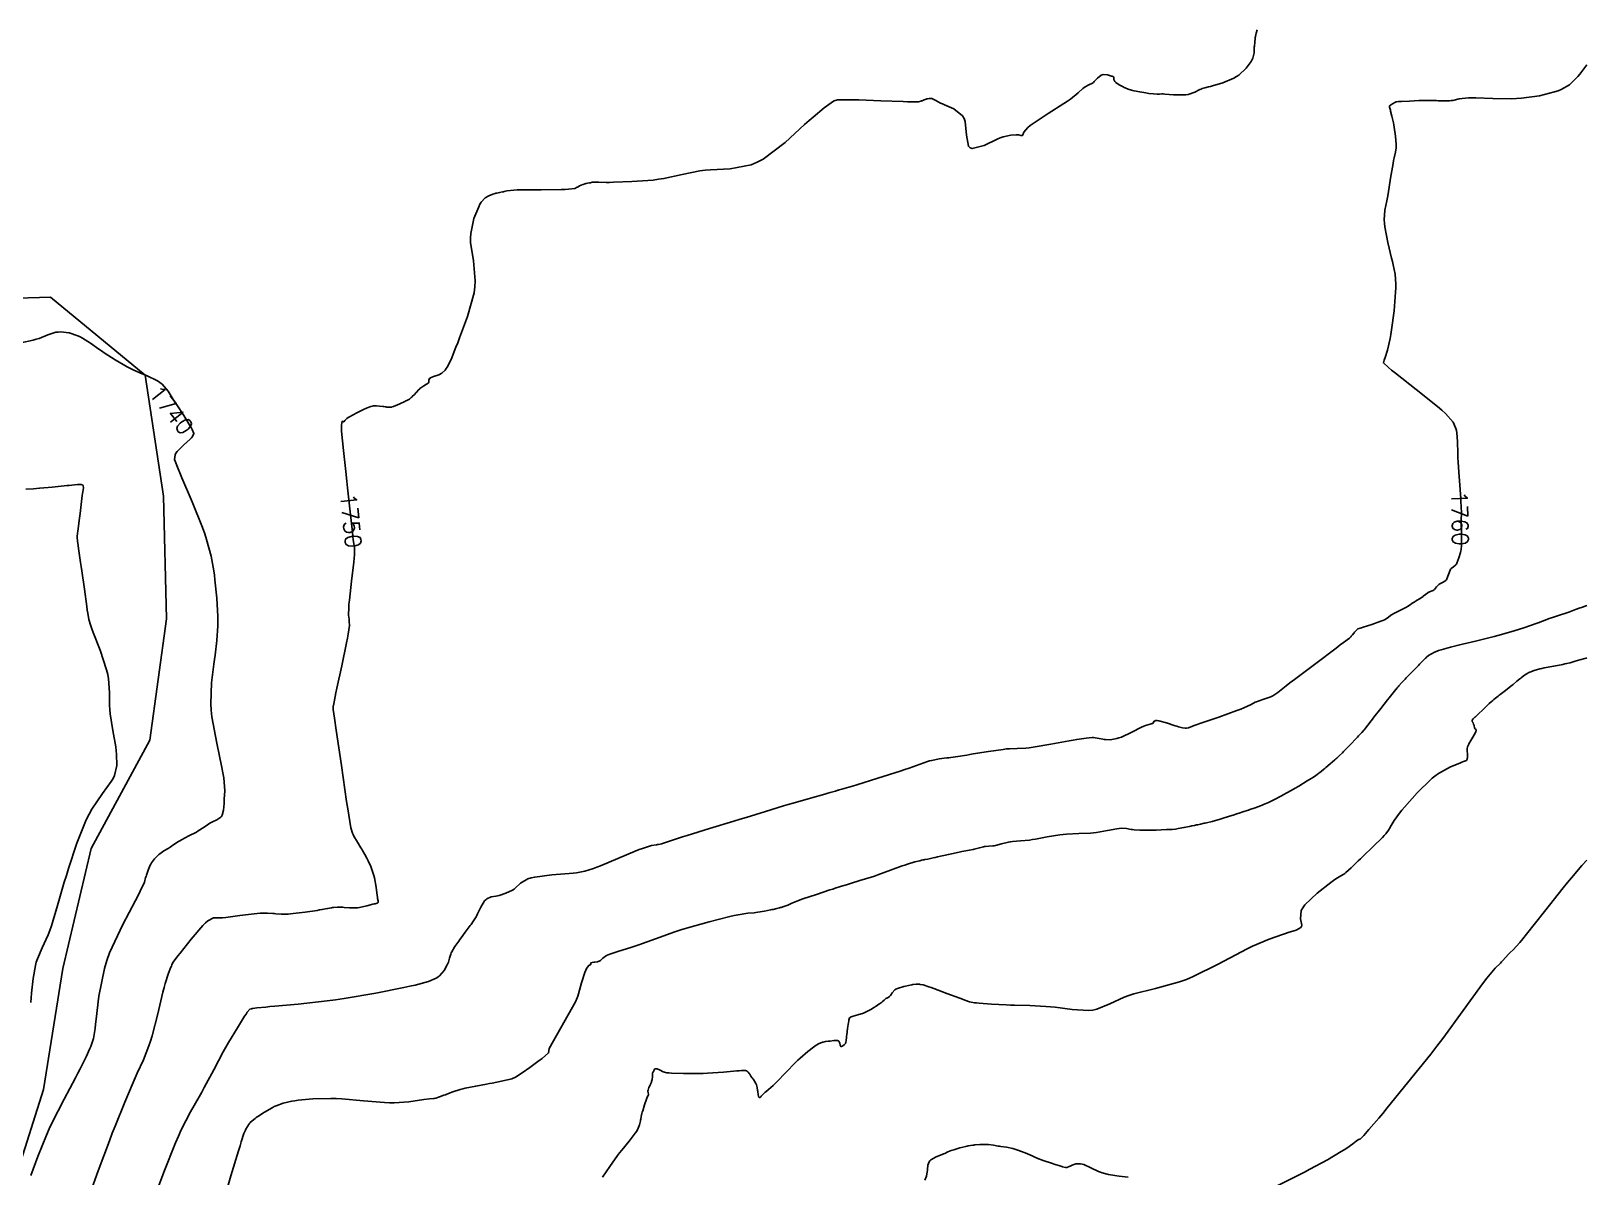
# Model space of a CAD drawing. Header units: metres. Extents: x 837477 to 838477, y 1189014 to 1191014.
# Drawn here: x 838108.3 to 838476.5, y 1190368.9 to 1190640.1 of the extents above; entities that cross this region are included whole.
import ezdxf

# ---------------------------------------------------------------- set-up
doc = ezdxf.new("R2010")
doc.units = ezdxf.units.M
doc.header["$LTSCALE"] = 0.3
doc.layers.add('COTAS 10', color=1, linetype='Continuous')
doc.layers.add('LINEA_DE_CEROS', color=61, linetype='Continuous')
doc.styles.get("Standard").update_dxf_attribs({"font": 'simplex.shx'})

msp = doc.modelspace()

# ---------------------------------------------------------------- linework, layer by layer
at = {"layer": 'COTAS 10'}
for points, elevation in [([(838121.908, 1190364.159), (838124.147, 1190370.31), (838126.791, 1190377.423), (838127.481, 1190379.225), (838128.153, 1190380.954), (838130.428, 1190386.59), (838132.416, 1190391.263), (838132.907, 1190392.385), (838133.372, 1190393.432), (838134.84, 1190396.59), (838136.154, 1190399.895), (838136.522, 1190401.034), (838136.893, 1190402.27), (838138.25, 1190407.545), (838139.476, 1190412.616), (838139.764, 1190413.724), (838140.03, 1190414.703), (838140.806, 1190417.17), (838141.346, 1190418.54), (838141.462, 1190418.828), (838141.564, 1190419.076), (838141.816, 1190419.641), (838142.578, 1190420.683), (838143.002, 1190421.231), (838143.519, 1190421.891), (838146.157, 1190425.216), (838148.943, 1190428.45), (838149.554, 1190429.054), (838150.095, 1190429.531), (838151.469, 1190430.202), (838152.977, 1190430.193), (838153.602, 1190430.241), (838154.318, 1190430.312), (838157.653, 1190430.752), (838161.052, 1190431.202), (838161.808, 1190431.279), (838162.483, 1190431.336), (838164.25, 1190431.368), (838165.495, 1190431.266), (838165.841, 1190431.238), (838166.188, 1190431.209), (838167.445, 1190431.108), (838169.09, 1190431.117), (838169.681, 1190431.159), (838170.33, 1190431.218), (838173.166, 1190431.571), (838175.935, 1190431.986), (838176.542, 1190432.084), (838177.08, 1190432.174), (838178.449, 1190432.436), (838179.363, 1190432.612), (838179.614, 1190432.648), (838179.865, 1190432.678), (838180.765, 1190432.737), (838181.754, 1190432.731), (838182.061, 1190432.718), (838182.383, 1190432.702), (838183.664, 1190432.604), (838185.119, 1190432.595), (838185.55, 1190432.634), (838185.993, 1190432.691), (838187.697, 1190433.047), (838189.161, 1190433.435), (838189.453, 1190433.513), (838189.696, 1190433.578), (838190.165, 1190433.705), (838190.29, 1190433.761), (838190.316, 1190433.781), (838190.338, 1190433.804), (838190.388, 1190433.903), (838190.402, 1190434.021), (838190.403, 1190434.056), (838190.401, 1190434.091), (838190.382, 1190434.224), (838190.292, 1190434.807), (838190.246, 1190435.125), (838190.191, 1190435.512), (838189.918, 1190437.475), (838189.521, 1190439.693), (838189.388, 1190440.241), (838189.245, 1190440.759), (838188.647, 1190442.389), (838188.029, 1190443.703), (838187.873, 1190444.023), (838187.725, 1190444.323), (838187.244, 1190445.248), (838186.709, 1190446.178), (838186.526, 1190446.482), (838186.327, 1190446.806), (838185.482, 1190448.144), (838184.671, 1190449.562), (838184.494, 1190449.936), (838184.338, 1190450.302), (838183.943, 1190451.556), (838183.44, 1190454.546), (838183.215, 1190456.006), (838182.954, 1190457.74), (838181.7, 1190466.288), (838180.496, 1190474.613), (838180.08, 1190477.493), (838179.781, 1190479.566), (838179.775, 1190479.623), (838179.773, 1190479.636), (838179.772, 1190479.649), (838179.767, 1190479.687), (838179.764, 1190479.719), (838179.764, 1190479.735), (838179.765, 1190479.764), (838179.767, 1190479.79), (838179.767, 1190479.797), (838179.768, 1190479.803), (838179.769, 1190479.824), (838179.767, 1190479.852), (838179.765, 1190479.862), (838179.763, 1190479.873), (838179.752, 1190479.925), (838179.743, 1190479.99), (838179.742, 1190480.01), (838179.743, 1190480.032), (838179.75, 1190480.117), (838179.778, 1190480.294), (838179.791, 1190480.373), (838179.807, 1190480.465), (838179.883, 1190480.907), (838180.235, 1190482.603), (838180.425, 1190483.487), (838180.654, 1190484.55), (838181.816, 1190489.884), (838182.955, 1190495.304), (838183.171, 1190496.422), (838183.344, 1190497.373), (838183.606, 1190499.426), (838183.563, 1190500.389), (838183.543, 1190500.654), (838183.519, 1190500.917), (838183.404, 1190501.861), (838183.431, 1190503.67), (838183.497, 1190504.479), (838183.589, 1190505.421), (838184.133, 1190509.937), (838184.667, 1190514.433), (838184.753, 1190515.363), (838184.811, 1190516.156), (838184.799, 1190517.883), (838184.527, 1190519.681), (838184.422, 1190520.519), (838184.304, 1190521.505), (838183.771, 1190526.294), (838183.154, 1190532.029), (838182.983, 1190533.611), (838182.827, 1190535.052), (838182.812, 1190535.19), (838182.196, 1190540.874), (838181.772, 1190545.38), (838181.723, 1190546.217), (838181.703, 1190546.876), (838181.875, 1190547.774), (838182.192, 1190547.638), (838182.263, 1190547.646), (838182.327, 1190547.673), (838182.497, 1190547.933), (838183.006, 1190548.45), (838183.283, 1190548.639), (838183.619, 1190548.847), (838185.324, 1190549.766), (838187.106, 1190550.632), (838187.489, 1190550.808), (838187.825, 1190550.956), (838188.643, 1190551.257), (838189.076, 1190551.359), (838189.169, 1190551.381), (838189.25, 1190551.401), (838189.447, 1190551.448), (838189.72, 1190551.452), (838189.85, 1190551.444), (838190.003, 1190551.433), (838190.749, 1190551.357), (838191.502, 1190551.269), (838191.658, 1190551.248), (838191.792, 1190551.23), (838192.09, 1190551.178), (838192.309, 1190551.144), (838192.393, 1190551.135), (838192.488, 1190551.128), (838192.919, 1190551.106), (838193.324, 1190551.095), (838193.403, 1190551.095), (838193.467, 1190551.096), (838193.582, 1190551.107), (838193.613, 1190551.123), (838193.625, 1190551.127), (838193.639, 1190551.131), (838193.702, 1190551.141), (838194.028, 1190551.264), (838194.208, 1190551.338), (838194.428, 1190551.431), (838195.543, 1190551.909), (838196.725, 1190552.442), (838196.985, 1190552.568), (838197.217, 1190552.685), (838197.813, 1190553.03), (838198.24, 1190553.361), (838198.366, 1190553.47), (838198.495, 1190553.586), (838198.988, 1190554.066), (838199.442, 1190554.549), (838199.547, 1190554.667), (838199.642, 1190554.779), (838199.912, 1190555.125), (838200.237, 1190555.46), (838200.368, 1190555.564), (838200.517, 1190555.674), (838201.201, 1190556.11), (838201.859, 1190556.508), (838201.99, 1190556.593), (838202.1, 1190556.666), (838202.316, 1190556.84), (838202.375, 1190557.003), (838202.387, 1190557.071), (838202.396, 1190557.147), (838202.413, 1190557.502), (838202.58, 1190557.884), (838202.685, 1190557.977), (838202.814, 1190558.065), (838203.491, 1190558.336), (838204.314, 1190558.604), (838204.535, 1190558.689), (838204.754, 1190558.779), (838205.52, 1190559.145), (838206.303, 1190559.888), (838206.533, 1190560.216), (838206.767, 1190560.597), (838207.658, 1190562.414), (838208.825, 1190565.29), (838209.234, 1190566.338), (838209.679, 1190567.496), (838211.596, 1190572.588), (838213.115, 1190578.14), (838213.31, 1190579.589), (838213.407, 1190580.998), (838212.942, 1190585.767), (838212.291, 1190590.048), (838212.27, 1190591.15), (838212.319, 1190592.217), (838213.072, 1190595.767), (838214.215, 1190598.535), (838214.51, 1190599.108), (838214.795, 1190599.597), (838215.748, 1190600.664), (838216.569, 1190601.112), (838216.771, 1190601.211), (838216.962, 1190601.298), (838217.56, 1190601.524), (838218.126, 1190601.676), (838218.296, 1190601.717), (838218.473, 1190601.759), (838219.161, 1190601.905), (838219.868, 1190602.058), (838220.057, 1190602.104), (838220.242, 1190602.151), (838220.887, 1190602.334), (838222.513, 1190602.484), (838223.317, 1190602.511), (838224.276, 1190602.531), (838229.017, 1190602.551), (838233.736, 1190602.588), (838234.68, 1190602.619), (838235.467, 1190602.658), (838237.001, 1190602.875), (838237.478, 1190603.132), (838237.599, 1190603.196), (838237.715, 1190603.257), (838238.095, 1190603.454), (838238.437, 1190603.622), (838238.53, 1190603.664), (838238.622, 1190603.705), (838238.948, 1190603.838), (838239.303, 1190603.951), (838239.414, 1190603.978), (838239.531, 1190604.004), (838239.997, 1190604.084), (838240.469, 1190604.162), (838240.589, 1190604.187), (838240.704, 1190604.213), (838241.083, 1190604.317), (838241.537, 1190604.388), (838241.7, 1190604.393), (838241.879, 1190604.392), (838242.661, 1190604.332), (838244.399, 1190604.293), (838245.181, 1190604.303), (838246.094, 1190604.324), (838250.477, 1190604.475), (838255.481, 1190604.86), (838256.785, 1190605.027), (838258.054, 1190605.22), (838262.342, 1190606.136), (838266.562, 1190607.01), (838267.788, 1190607.176), (838269.038, 1190607.311), (838273.762, 1190607.523), (838278.722, 1190608.48), (838280.122, 1190609.083), (838281.533, 1190609.833), (838286.725, 1190613.762), (838291.344, 1190617.989), (838292.394, 1190618.927), (838293.344, 1190619.765), (838295.949, 1190621.948), (838297.624, 1190623.168), (838297.988, 1190623.399), (838298.309, 1190623.582), (838299.107, 1190623.855), (838299.638, 1190623.838), (838299.79, 1190623.839), (838299.944, 1190623.842), (838300.518, 1190623.873), (838302.238, 1190623.86), (838303.114, 1190623.836), (838304.164, 1190623.803), (838309.401, 1190623.608), (838314.641, 1190623.422), (838315.693, 1190623.395), (838316.571, 1190623.378), (838318.302, 1190623.405), (838318.879, 1190623.524), (838319.03, 1190623.566), (838319.178, 1190623.612), (838319.679, 1190623.809), (838320.158, 1190624.001), (838320.291, 1190624.043), (838320.424, 1190624.081), (838320.907, 1190624.176), (838321.438, 1190624.139), (838321.601, 1190624.092), (838321.771, 1190624.03), (838322.446, 1190623.674), (838323.535, 1190623.089), (838323.966, 1190622.882), (838324.453, 1190622.656), (838326.681, 1190621.676), (838328.716, 1190620.055), (838329.081, 1190619.424), (838329.36, 1190618.714), (838329.652, 1190615.49), (838330.127, 1190612.84), (838330.522, 1190612.492), (838331.031, 1190612.31), (838333.821, 1190613.042), (838336.948, 1190614.529), (838337.67, 1190614.823), (838338.33, 1190615.065), (838340.192, 1190615.511), (838341.44, 1190615.566), (838341.712, 1190615.561), (838341.952, 1190615.547), (838342.551, 1190615.422), (838342.892, 1190615.424), (838342.968, 1190615.49), (838343.037, 1190615.584), (838343.22, 1190616.157), (838344.183, 1190617.293), (838344.744, 1190617.743), (838345.432, 1190618.25), (838348.98, 1190620.568), (838352.732, 1190622.966), (838353.549, 1190623.523), (838354.269, 1190624.035), (838356.071, 1190625.499), (838357.18, 1190626.494), (838357.465, 1190626.711), (838357.74, 1190626.901), (838358.65, 1190627.377), (838359.479, 1190627.81), (838359.702, 1190627.974), (838359.922, 1190628.158), (838360.693, 1190628.982), (838361.515, 1190629.679), (838361.767, 1190629.783), (838362.03, 1190629.848), (838363.069, 1190629.761), (838363.968, 1190629.475), (838364.143, 1190629.414), (838364.285, 1190629.362), (838364.533, 1190629.242), (838364.562, 1190629.109), (838364.568, 1190629.05), (838364.572, 1190628.98), (838364.578, 1190628.644), (838364.771, 1190628.209), (838364.893, 1190628.076), (838365.045, 1190627.938), (838365.843, 1190627.395), (838366.766, 1190626.882), (838366.998, 1190626.763), (838367.218, 1190626.655), (838367.926, 1190626.344), (838368.735, 1190626.096), (838369.02, 1190626.026), (838369.33, 1190625.957), (838370.668, 1190625.701), (838372.084, 1190625.471), (838372.444, 1190625.418), (838372.79, 1190625.369), (838373.921, 1190625.229), (838374.769, 1190625.16), (838374.936, 1190625.156), (838375.073, 1190625.158), (838375.323, 1190625.219), (838375.871, 1190625.255), (838376.197, 1190625.241), (838376.597, 1190625.216), (838378.672, 1190625.042), (838381.007, 1190624.992), (838381.573, 1190625.046), (838382.103, 1190625.129), (838383.724, 1190625.675), (838384.929, 1190626.278), (838385.197, 1190626.396), (838385.435, 1190626.494), (838386.059, 1190626.674), (838386.977, 1190626.887), (838387.401, 1190627.006), (838387.899, 1190627.151), (838390.312, 1190627.892), (838392.924, 1190628.971), (838393.547, 1190629.329), (838394.128, 1190629.713), (838395.864, 1190631.317), (838397.038, 1190632.953), (838397.264, 1190633.358), (838397.447, 1190633.742), (838397.75, 1190634.957), (838397.785, 1190636.002), (838397.799, 1190636.279), (838397.815, 1190636.551), (838397.89, 1190637.49), (838397.997, 1190638.369), (838398.034, 1190638.603), (838398.073, 1190638.833), (838398.242, 1190639.633), (838398.476, 1190640.442)], 1750), ([(838476.514, 1190632.092), (838474.82, 1190629.919), (838474.365, 1190629.389), (838473.92, 1190628.897), (838472.397, 1190627.422), (838470.417, 1190626.269), (838469.684, 1190625.979), (838468.871, 1190625.701), (838465.268, 1190624.803), (838461.063, 1190624.208), (838459.871, 1190624.122), (838458.666, 1190624.07), (838454.215, 1190624.166), (838450.246, 1190624.341), (838449.345, 1190624.339), (838448.531, 1190624.315), (838446.308, 1190624.045), (838444.761, 1190623.723), (838444.373, 1190623.666), (838444.002, 1190623.623), (838442.809, 1190623.584), (838441.643, 1190623.631), (838441.289, 1190623.642), (838440.923, 1190623.652), (838439.486, 1190623.684), (838437.796, 1190623.679), (838437.269, 1190623.667), (838436.716, 1190623.651), (838434.508, 1190623.553), (838432.595, 1190623.448), (838432.23, 1190623.428), (838431.935, 1190623.412), (838431.461, 1190623.383), (838431.444, 1190623.377), (838431.437, 1190623.375), (838431.429, 1190623.373), (838431.392, 1190623.363), (838431.235, 1190623.284), (838431.151, 1190623.238), (838431.05, 1190623.181), (838430.541, 1190622.888), (838430.043, 1190622.595), (838429.949, 1190622.538), (838429.874, 1190622.492), (838429.761, 1190622.412), (838429.778, 1190622.354), (838429.785, 1190622.322), (838429.793, 1190622.283), (838429.83, 1190622.083), (838429.938, 1190621.614), (838429.991, 1190621.405), (838430.054, 1190621.162), (838430.363, 1190619.998), (838430.717, 1190618.428), (838430.808, 1190617.929), (838430.895, 1190617.402), (838431.185, 1190615.266), (838431.353, 1190613.27), (838431.363, 1190612.831), (838431.357, 1190612.442), (838431.206, 1190611.445), (838430.876, 1190610.091), (838430.757, 1190609.476), (838430.626, 1190608.757), (838430.057, 1190605.292), (838429.451, 1190601.605), (838429.297, 1190600.746), (838429.15, 1190599.957), (838428.671, 1190597.691), (838428.516, 1190595.423), (838428.573, 1190594.632), (838428.674, 1190593.771), (838429.399, 1190590.073), (838430.277, 1190586.397), (838430.475, 1190585.549), (838430.653, 1190584.775), (838431.129, 1190582.595), (838431.302, 1190580.229), (838431.288, 1190579.338), (838431.247, 1190578.345), (838430.875, 1190573.905), (838430.301, 1190569.375), (838430.132, 1190568.325), (838429.959, 1190567.363), (838429.3, 1190564.629), (838428.74, 1190562.851), (838428.629, 1190562.492), (838428.537, 1190562.192), (838428.367, 1190561.59), (838429.522, 1190560.488), (838430.267, 1190559.872), (838431.195, 1190559.122), (838436.081, 1190555.291), (838441.129, 1190551.242), (838442.161, 1190550.354), (838443.033, 1190549.568), (838444.86, 1190547.573), (838445.495, 1190546.049), (838445.616, 1190545.561), (838445.713, 1190545.043), (838445.868, 1190542.934), (838445.944, 1190540.116), (838445.991, 1190539.152), (838446.05, 1190538.109), (838446.217, 1190535.73), (838446.36, 1190533.675), (838446.662, 1190529.456), (838446.716, 1190528.547), (838446.757, 1190527.751), (838446.798, 1190525.813), (838446.774, 1190524.473), (838446.775, 1190524.054), (838446.779, 1190523.614), (838446.818, 1190521.854), (838446.86, 1190520.162), (838446.865, 1190519.765), (838446.868, 1190519.4), (838446.856, 1190518.342), (838446.744, 1190517.372), (838446.684, 1190517.062), (838446.611, 1190516.735), (838446.242, 1190515.404), (838445.763, 1190514.205), (838445.621, 1190513.961), (838445.475, 1190513.755), (838444.913, 1190513.329), (838444.381, 1190512.942), (838444.253, 1190512.762), (838444.134, 1190512.549), (838443.775, 1190511.515), (838443.397, 1190510.477), (838443.265, 1190510.261), (838443.122, 1190510.077), (838442.508, 1190509.672), (838441.848, 1190509.376), (838441.676, 1190509.261), (838441.509, 1190509.131), (838440.944, 1190508.54), (838440.416, 1190507.965), (838440.271, 1190507.844), (838440.128, 1190507.741), (838439.617, 1190507.51), (838439.112, 1190507.322), (838438.972, 1190507.247), (838438.832, 1190507.161), (838438.325, 1190506.766), (838437.8, 1190506.325), (838437.648, 1190506.21), (838437.493, 1190506.098), (838436.911, 1190505.718), (838436.355, 1190505.386), (838436.217, 1190505.305), (838436.086, 1190505.227), (838435.67, 1190504.983), (838435.294, 1190504.751), (838435.189, 1190504.681), (838435.084, 1190504.609), (838434.698, 1190504.328), (838434.063, 1190503.932), (838433.801, 1190503.787), (838433.501, 1190503.628), (838432.105, 1190502.924), (838430.7, 1190502.188), (838430.395, 1190502.008), (838430.126, 1190501.839), (838429.457, 1190501.312), (838428.604, 1190500.784), (838428.22, 1190500.612), (838427.771, 1190500.431), (838425.613, 1190499.684), (838423.535, 1190499.026), (838423.137, 1190498.899), (838422.816, 1190498.796), (838422.295, 1190498.626), (838422.215, 1190498.548), (838422.171, 1190498.503), (838422.117, 1190498.448), (838421.846, 1190498.165), (838421.516, 1190497.807), (838421.425, 1190497.705), (838421.334, 1190497.601), (838421.007, 1190497.216), (838420.7, 1190496.859), (838420.622, 1190496.774), (838420.546, 1190496.694), (838420.296, 1190496.453), (838418.932, 1190495.403), (838418.155, 1190494.814), (838417.203, 1190494.095), (838412.323, 1190490.419), (838407.285, 1190486.618), (838406.235, 1190485.82), (838405.335, 1190485.133), (838403.328, 1190483.571), (838402.202, 1190482.812), (838401.856, 1190482.631), (838401.496, 1190482.462), (838400.074, 1190481.956), (838398.687, 1190481.507), (838398.349, 1190481.373), (838398.03, 1190481.236), (838397.046, 1190480.707), (838395.35, 1190479.915), (838394.582, 1190479.611), (838393.686, 1190479.27), (838389.373, 1190477.735), (838385.14, 1190476.272), (838384.294, 1190475.977), (838383.59, 1190475.729), (838382.222, 1190475.231), (838381.737, 1190475.11), (838381.588, 1190475.1), (838381.434, 1190475.099), (838380.826, 1190475.183), (838379.852, 1190475.454), (838379.466, 1190475.572), (838379.03, 1190475.708), (838377.037, 1190476.355), (838375.158, 1190476.881), (838374.795, 1190476.94), (838374.499, 1190476.962), (838373.996, 1190476.733), (838373.823, 1190476.343), (838373.736, 1190476.264), (838373.632, 1190476.198), (838373.113, 1190476.065), (838372.065, 1190475.744), (838371.628, 1190475.559), (838371.126, 1190475.333), (838368.781, 1190474.173), (838366.319, 1190473.026), (838365.744, 1190472.81), (838365.215, 1190472.636), (838363.689, 1190472.374), (838362.541, 1190472.439), (838362.251, 1190472.472), (838361.972, 1190472.511), (838361.063, 1190472.708), (838360.088, 1190472.866), (838359.768, 1190472.881), (838359.426, 1190472.883), (838358.01, 1190472.788), (838355.783, 1190472.461), (838354.93, 1190472.316), (838353.974, 1190472.149), (838349.668, 1190471.352), (838345.413, 1190470.613), (838344.49, 1190470.482), (838343.677, 1190470.383), (838341.658, 1190470.293), (838339.824, 1190470.257), (838339.127, 1190470.193), (838338.348, 1190470.105), (838334.851, 1190469.592), (838331.286, 1190469.009), (838330.464, 1190468.877), (838329.715, 1190468.759), (838327.604, 1190468.438), (838325.933, 1190468.2), (838325.46, 1190468.134), (838324.982, 1190468.067), (838323.218, 1190467.824), (838321.436, 1190467.491), (838320.947, 1190467.367), (838320.459, 1190467.23), (838318.71, 1190466.62), (838316.119, 1190465.686), (838315.099, 1190465.345), (838313.949, 1190464.967), (838308.703, 1190463.301), (838303.678, 1190461.742), (838302.666, 1190461.431), (838301.819, 1190461.173), (838300.132, 1190460.678), (838299.533, 1190460.518), (838299.373, 1190460.471), (838299.215, 1190460.423), (838298.662, 1190460.241), (838297.43, 1190459.868), (838296.843, 1190459.699), (838296.149, 1190459.502), (838292.757, 1190458.556), (838288.64, 1190457.386), (838287.489, 1190457.048), (838286.333, 1190456.704), (838282.119, 1190455.413), (838277.498, 1190453.98), (838276.085, 1190453.547), (838274.614, 1190453.097), (838268.822, 1190451.342), (838263.583, 1190449.744), (838262.461, 1190449.394), (838261.482, 1190449.084), (838259.131, 1190448.299), (838257.965, 1190447.88), (838257.731, 1190447.802), (838257.536, 1190447.741), (838257.157, 1190447.654), (838256.765, 1190447.613), (838256.564, 1190447.581), (838256.321, 1190447.539), (838255.107, 1190447.31), (838252.986, 1190446.672), (838252.171, 1190446.372), (838251.258, 1190446.019), (838247.138, 1190444.296), (838243.047, 1190442.567), (838242.152, 1190442.209), (838241.359, 1190441.904), (838239.354, 1190441.239), (838237.344, 1190440.913), (838236.548, 1190440.822), (838235.649, 1190440.73), (838231.537, 1190440.394), (838227.484, 1190439.882), (838226.621, 1190439.679), (838225.872, 1190439.45), (838224.103, 1190438.404), (838222.937, 1190437.302), (838222.568, 1190437.038), (838222.179, 1190436.791), (838220.606, 1190436.049), (838219.036, 1190435.532), (838218.648, 1190435.427), (838218.281, 1190435.339), (838217.127, 1190435.16), (838216.139, 1190434.749), (838215.877, 1190434.514), (838215.62, 1190434.227), (838214.732, 1190432.754), (838213.947, 1190431.156), (838213.755, 1190430.789), (838213.574, 1190430.456), (838213.009, 1190429.528), (838212.407, 1190428.683), (838212.201, 1190428.402), (838211.979, 1190428.101), (838211.038, 1190426.845), (838210.022, 1190425.476), (838209.752, 1190425.103), (838209.487, 1190424.734), (838208.573, 1190423.425), (838207.845, 1190422.219), (838207.697, 1190421.916), (838207.573, 1190421.625), (838207.318, 1190420.681), (838207.06, 1190419.711), (838206.933, 1190419.402), (838206.783, 1190419.077), (838206.039, 1190417.758), (838204.918, 1190416.485), (838204.529, 1190416.187), (838204.107, 1190415.914), (838202.299, 1190415.127), (838199.156, 1190414.329), (838197.892, 1190414.05), (838196.457, 1190413.744), (838189.854, 1190412.427), (838182.346, 1190411.121), (838180.341, 1190410.822), (838178.369, 1190410.551), (838171.512, 1190409.796), (838165.957, 1190409.309), (838164.805, 1190409.206), (838163.821, 1190409.116), (838161.66, 1190408.907), (838160.759, 1190408.789), (838160.568, 1190408.756), (838160.403, 1190408.723), (838160.02, 1190408.607), (838159.437, 1190407.865), (838159.146, 1190407.438), (838158.799, 1190406.916), (838157.078, 1190404.229), (838154.952, 1190400.69), (838154.35, 1190399.63), (838153.742, 1190398.535), (838151.498, 1190394.291), (838149.264, 1190390.038), (838148.663, 1190388.937), (838148.069, 1190387.869), (838145.988, 1190384.291), (838143.783, 1190380.055), (838143.112, 1190378.573), (838142.414, 1190376.956), (838139.673, 1190370), (838137.163, 1190363.224)], 1760), ([(838105.798, 1190566.296), (838108.738, 1190566.961), (838109.458, 1190567.164), (838110.137, 1190567.376), (838112.25, 1190568.209), (838114.148, 1190568.818), (838114.692, 1190568.888), (838115.244, 1190568.915), (838117.303, 1190568.658), (838119.353, 1190567.967), (838119.898, 1190567.72), (838120.433, 1190567.45), (838122.288, 1190566.275), (838124.275, 1190564.854), (838124.894, 1190564.429), (838125.543, 1190563.989), (838128.137, 1190562.288), (838130.97, 1190560.627), (838131.771, 1190560.213), (838132.578, 1190559.819), (838134.572, 1190558.978), (838135.549, 1190558.564), (838138.179, 1190557.315), (838138.771, 1190556.924), (838139.303, 1190556.515), (838140.731, 1190554.876), (838141.926, 1190552.916), (838142.312, 1190552.304), (838142.72, 1190551.661), (838144.392, 1190549.09), (838145.869, 1190546.762), (838146.156, 1190546.273), (838146.389, 1190545.851), (838146.787, 1190544.888), (838146.442, 1190544.143), (838146.207, 1190543.859), (838145.91, 1190543.541), (838144.334, 1190542.109), (838142.808, 1190540.581), (838142.544, 1190540.201), (838142.348, 1190539.84), (838142.213, 1190538.694), (838143.037, 1190536.539), (838143.446, 1190535.542), (838143.933, 1190534.37), (838146.348, 1190528.694), (838148.828, 1190522.585), (838149.357, 1190521.14), (838149.817, 1190519.803), (838150.91, 1190515.867), (838151.502, 1190512.365), (838151.647, 1190511.301), (838151.784, 1190510.197), (838152.209, 1190505.867), (838152.438, 1190501.542), (838152.452, 1190500.439), (838152.443, 1190499.378), (838152.232, 1190495.89), (838151.824, 1190492.399), (838151.692, 1190491.336), (838151.552, 1190490.23), (838150.975, 1190485.89), (838150.777, 1190480.886), (838150.875, 1190479.362), (838151.04, 1190477.778), (838152.186, 1190471.558), (838153.438, 1190465.812), (838153.67, 1190464.526), (838153.851, 1190463.374), (838154.088, 1190460.316), (838153.992, 1190458.278), (838153.962, 1190457.768), (838153.932, 1190457.282), (838153.814, 1190455.723), (838153.5, 1190454.516), (838153.346, 1190454.252), (838153.162, 1190454.018), (838152.258, 1190453.425), (838151.165, 1190452.948), (838150.863, 1190452.787), (838150.561, 1190452.613), (838149.473, 1190451.88), (838148.22, 1190451.035), (838147.814, 1190450.79), (838147.383, 1190450.54), (838145.614, 1190449.601), (838143.896, 1190448.704), (838143.496, 1190448.48), (838143.13, 1190448.268), (838142.083, 1190447.593), (838141.215, 1190446.991), (838140.962, 1190446.824), (838140.702, 1190446.658), (838139.718, 1190446.06), (838138.748, 1190445.408), (838138.498, 1190445.208), (838138.256, 1190444.999), (838137.447, 1190444.174), (838136.759, 1190443.233), (838136.592, 1190442.95), (838136.436, 1190442.658), (838135.958, 1190441.525), (838135.572, 1190440.361), (838135.474, 1190440.05), (838135.379, 1190439.743), (838135.067, 1190438.675), (838134.111, 1190436.51), (838133.61, 1190435.512), (838133.006, 1190434.342), (838129.973, 1190428.675), (838126.855, 1190421.939), (838126.198, 1190420.094), (838125.63, 1190418.258), (838124.323, 1190411.7), (838123.681, 1190406.212), (838123.532, 1190405.05), (838123.395, 1190404.043), (838123.005, 1190401.7), (838122.557, 1190400.218), (838122.383, 1190399.754), (838122.188, 1190399.268), (838121.306, 1190397.318), (838119.882, 1190394.507), (838119.346, 1190393.477), (838118.748, 1190392.338), (838116.078, 1190387.318), (838113.253, 1190381.753), (838112.559, 1190380.271), (838111.902, 1190378.815), (838109.845, 1190373.767), (838108.181, 1190369.263)], 1740), ([(838108.209, 1190410.202), (838108.292, 1190411.307), (838108.378, 1190412.371), (838108.717, 1190415.871), (838109.27, 1190418.955), (838109.491, 1190419.756), (838109.742, 1190420.534), (838110.894, 1190423.153), (838112.268, 1190426.189), (838112.658, 1190427.229), (838113.052, 1190428.357), (838114.513, 1190433.153), (838116.125, 1190438.674), (838116.615, 1190440.258), (838117.124, 1190441.867), (838119.117, 1190447.88), (838121.329, 1190453.436), (838121.975, 1190454.756), (838122.635, 1190455.983), (838125.141, 1190459.624), (838127.251, 1190462.491), (838127.662, 1190463.229), (838127.997, 1190463.942), (838128.583, 1190466.317), (838128.496, 1190468.931), (838128.408, 1190469.795), (838128.291, 1190470.721), (838127.638, 1190474.573), (838127.006, 1190478.535), (838126.903, 1190479.53), (838126.832, 1190480.481), (838126.833, 1190483.547), (838126.611, 1190486.77), (838126.399, 1190487.82), (838126.122, 1190488.939), (838124.576, 1190493.547), (838122.966, 1190497.745), (838122.648, 1190498.605), (838122.386, 1190499.333), (838121.9, 1190500.871), (838121.667, 1190502.379), (838121.564, 1190503.089), (838121.444, 1190503.925), (838120.871, 1190507.999), (838120.256, 1190512.378), (838120.109, 1190513.407), (838119.973, 1190514.355), (838119.565, 1190517.117), (838119.296, 1190518.941), (838119.247, 1190519.299), (838119.209, 1190519.593), (838119.164, 1190520.124), (838119.184, 1190520.269), (838119.187, 1190520.32), (838119.19, 1190520.375), (838119.191, 1190520.614), (838119.233, 1190521.15), (838119.262, 1190521.393), (838119.297, 1190521.677), (838119.486, 1190523.044), (838119.729, 1190524.825), (838119.798, 1190525.37), (838119.869, 1190525.937), (838120.376, 1190530.21), (838120.432, 1190530.65), (838120.483, 1190531.036), (838120.627, 1190531.983), (838120.622, 1190532.472), (838120.579, 1190532.569), (838120.518, 1190532.65), (838120.149, 1190532.804), (838119.608, 1190532.822), (838119.438, 1190532.816), (838119.259, 1190532.806), (838118.544, 1190532.733), (838117.26, 1190532.588), (838116.723, 1190532.533), (838116.107, 1190532.471), (838113.229, 1190532.195), (838110.338, 1190531.931), (838110.214, 1190531.919), (838109.512, 1190531.858), (838108.868, 1190531.803), (838107.022, 1190531.659)], 1730), ([(838153.655, 1190362.529), (838155.533, 1190369.17), (838157.348, 1190375.072), (838157.715, 1190376.255), (838158.023, 1190377.241), (838158.648, 1190379.17), (838158.923, 1190379.825), (838159.01, 1190380.008), (838159.103, 1190380.192), (838159.479, 1190380.862), (838159.891, 1190381.48), (838160.007, 1190381.631), (838160.124, 1190381.773), (838160.55, 1190382.213), (838161.263, 1190382.756), (838161.559, 1190382.963), (838161.899, 1190383.194), (838163.485, 1190384.233), (838165.297, 1190385.293), (838165.779, 1190385.538), (838166.253, 1190385.761), (838167.895, 1190386.391), (838169.944, 1190386.842), (838170.675, 1190386.953), (838171.477, 1190387.057), (838174.961, 1190387.384), (838179.201, 1190387.486), (838180.479, 1190387.45), (838181.802, 1190387.385), (838186.956, 1190386.918), (838191.909, 1190386.49), (838193.106, 1190386.45), (838194.227, 1190386.444), (838197.644, 1190386.707), (838200.178, 1190387.101), (838200.742, 1190387.178), (838201.247, 1190387.241), (838202.574, 1190387.352), (838203.509, 1190387.439), (838203.767, 1190387.487), (838204.024, 1190387.545), (838204.947, 1190387.84), (838205.988, 1190388.245), (838206.318, 1190388.373), (838206.668, 1190388.507), (838208.083, 1190389.048), (838209.848, 1190389.612), (838210.417, 1190389.761), (838211.021, 1190389.907), (838213.494, 1190390.406), (838216.069, 1190390.87), (838216.738, 1190390.994), (838217.388, 1190391.116), (838219.574, 1190391.539), (838221.342, 1190391.936), (838221.728, 1190392.041), (838222.069, 1190392.144), (838222.925, 1190392.5), (838223.785, 1190393.061), (838224.127, 1190393.293), (838224.515, 1190393.558), (838226.295, 1190394.795), (838228.238, 1190396.209), (838228.73, 1190396.587), (838229.201, 1190396.958), (838230.733, 1190398.249), (838230.9, 1190399.263), (838237.12, 1190410.336), (838237.501, 1190411.264), (838237.655, 1190411.724), (838237.825, 1190412.26), (838238.572, 1190414.83), (838239.35, 1190417.322), (838239.539, 1190417.809), (838239.717, 1190418.209), (838240.266, 1190418.919), (838240.623, 1190419.066), (838240.68, 1190419.11), (838240.719, 1190419.156), (838240.711, 1190419.336), (838240.684, 1190419.498), (838240.712, 1190419.533), (838240.755, 1190419.564), (838241.036, 1190419.64), (838241.46, 1190419.7), (838241.593, 1190419.721), (838241.733, 1190419.744), (838242.296, 1190419.842), (838242.867, 1190420.042), (838243.012, 1190420.13), (838243.152, 1190420.231), (838243.612, 1190420.712), (838244.444, 1190421.304), (838244.819, 1190421.476), (838245.257, 1190421.651), (838247.362, 1190422.308), (838250.23, 1190423.178), (838251.149, 1190423.487), (838252.123, 1190423.825), (838256.092, 1190425.29), (838260.67, 1190426.914), (838262.028, 1190427.352), (838263.425, 1190427.785), (838268.797, 1190429.307), (838273.614, 1190430.521), (838274.662, 1190430.761), (838275.586, 1190430.958), (838277.889, 1190431.32), (838279.407, 1190431.451), (838279.836, 1190431.502), (838280.268, 1190431.559), (838281.858, 1190431.821), (838283.283, 1190432.097), (838283.61, 1190432.164), (838283.908, 1190432.226), (838284.743, 1190432.416), (838285.398, 1190432.59), (838285.583, 1190432.642), (838285.769, 1190432.696), (838286.454, 1190432.906), (838287.166, 1190433.162), (838287.37, 1190433.245), (838287.576, 1190433.334), (838288.343, 1190433.701), (838289.708, 1190434.264), (838290.291, 1190434.477), (838290.963, 1190434.715), (838294.134, 1190435.778), (838297.322, 1190436.817), (838298.006, 1190437.04), (838298.604, 1190437.234), (838300.044, 1190437.699), (838301.252, 1190438.073), (838301.703, 1190438.21), (838302.205, 1190438.361), (838304.438, 1190439.028), (838307.104, 1190439.869), (838307.878, 1190440.129), (838308.668, 1190440.402), (838311.652, 1190441.489), (838314.416, 1190442.499), (838315.068, 1190442.724), (838315.67, 1190442.925), (838317.435, 1190443.454), (838318.607, 1190443.754), (838318.835, 1190443.811), (838319.022, 1190443.858), (838319.351, 1190443.931), (838319.562, 1190443.963), (838319.675, 1190443.984), (838319.811, 1190444.009), (838320.497, 1190444.142), (838321.757, 1190444.409), (838322.255, 1190444.519), (838322.818, 1190444.644), (838325.388, 1190445.224), (838327.968, 1190445.799), (838328.537, 1190445.92), (838329.043, 1190446.025), (838330.344, 1190446.267), (838331.254, 1190446.435), (838331.512, 1190446.493), (838331.773, 1190446.555), (838332.74, 1190446.823), (838333.685, 1190447.059), (838333.931, 1190447.102), (838334.172, 1190447.136), (838334.988, 1190447.176), (838335.913, 1190447.25), (838336.222, 1190447.305), (838336.554, 1190447.375), (838337.946, 1190447.75), (838339.572, 1190448.146), (838340.052, 1190448.229), (838340.545, 1190448.3), (838342.43, 1190448.458), (838344.604, 1190448.647), (838345.277, 1190448.737), (838345.983, 1190448.844), (838348.79, 1190449.367), (838351.763, 1190449.874), (838352.572, 1190449.97), (838353.375, 1190450.048), (838356.228, 1190450.17), (838358.985, 1190450.281), (838359.729, 1190450.352), (838360.464, 1190450.441), (838363.049, 1190450.905), (838365.279, 1190451.323), (838365.79, 1190451.382), (838366.256, 1190451.416), (838367.557, 1190451.336), (838368.643, 1190451.139), (838368.975, 1190451.1), (838369.319, 1190451.068), (838370.672, 1190451.008), (838371.942, 1190450.992), (838372.235, 1190450.988), (838372.502, 1190450.984), (838373.253, 1190450.972), (838373.995, 1190450.977), (838374.256, 1190450.985), (838374.541, 1190450.995), (838375.773, 1190451.054), (838377.013, 1190451.119), (838377.304, 1190451.132), (838377.573, 1190451.144), (838378.352, 1190451.171), (838379.161, 1190451.247), (838379.448, 1190451.289), (838379.763, 1190451.34), (838381.126, 1190451.603), (838382.449, 1190451.879), (838382.738, 1190451.939), (838382.994, 1190451.991), (838383.641, 1190452.118), (838384.121, 1190452.212), (838384.272, 1190452.242), (838384.431, 1190452.275), (838385.07, 1190452.41), (838385.909, 1190452.6), (838386.193, 1190452.667), (838386.501, 1190452.74), (838387.802, 1190453.056), (838389.122, 1190453.397), (838389.442, 1190453.486), (838389.743, 1190453.572), (838390.662, 1190453.862), (838391.469, 1190454.135), (838391.698, 1190454.211), (838391.93, 1190454.286), (838392.79, 1190454.557), (838393.678, 1190454.834), (838393.928, 1190454.914), (838394.18, 1190454.994), (838395.104, 1190455.296), (838396.115, 1190455.635), (838396.421, 1190455.74), (838396.739, 1190455.849), (838397.982, 1190456.283), (838399.271, 1190456.763), (838399.617, 1190456.9), (838399.959, 1190457.04), (838401.155, 1190457.564), (838402.288, 1190458.104), (838402.59, 1190458.254), (838402.887, 1190458.405), (838403.919, 1190458.951), (838404.926, 1190459.505), (838405.207, 1190459.66), (838405.49, 1190459.817), (838406.523, 1190460.39), (838407.453, 1190460.911), (838407.672, 1190461.035), (838407.873, 1190461.149), (838408.461, 1190461.487), (838409.036, 1190461.831), (838409.231, 1190461.949), (838409.44, 1190462.077), (838410.322, 1190462.624), (838411.214, 1190463.185), (838411.431, 1190463.322), (838411.633, 1190463.451), (838412.254, 1190463.851), (838412.783, 1190464.217), (838412.928, 1190464.324), (838413.072, 1190464.433), (838413.587, 1190464.85), (838414.232, 1190465.4), (838414.458, 1190465.593), (838414.705, 1190465.804), (838415.766, 1190466.714), (838416.828, 1190467.631), (838417.075, 1190467.847), (838417.301, 1190468.046), (838417.95, 1190468.627), (838418.665, 1190469.32), (838418.934, 1190469.589), (838419.233, 1190469.892), (838420.566, 1190471.267), (838421.906, 1190472.668), (838422.209, 1190472.988), (838422.482, 1190473.278), (838423.223, 1190474.077), (838423.773, 1190474.713), (838423.926, 1190474.899), (838424.08, 1190475.09), (838424.636, 1190475.816), (838425.447, 1190476.884), (838425.762, 1190477.29), (838426.115, 1190477.743), (838427.715, 1190479.778), (838429.339, 1190481.83), (838429.708, 1190482.295), (838430.042, 1190482.713), (838430.953, 1190483.85), (838431.63, 1190484.669), (838431.816, 1190484.888), (838432.001, 1190485.103), (838432.661, 1190485.849), (838433.474, 1190486.724), (838433.754, 1190487.02), (838434.06, 1190487.34), (838435.363, 1190488.689), (838436.631, 1190489.99), (838436.914, 1190490.28), (838437.167, 1190490.54), (838437.835, 1190491.221), (838438.312, 1190491.679), (838438.444, 1190491.798), (838438.577, 1190491.913), (838439.06, 1190492.298), (838439.57, 1190492.641), (838439.721, 1190492.73), (838439.875, 1190492.816), (838440.467, 1190493.103), (838441.081, 1190493.353), (838441.25, 1190493.416), (838441.419, 1190493.475), (838442.022, 1190493.666), (838444.205, 1190494.289), (838445.795, 1190494.706), (838446.405, 1190494.857), (838447.089, 1190495.023), (838450.173, 1190495.752), (838453.623, 1190496.59), (838454.537, 1190496.825), (838455.435, 1190497.061), (838458.529, 1190497.923), (838461.333, 1190498.781), (838462.046, 1190499.015), (838462.733, 1190499.247), (838464.988, 1190500.071), (838467.03, 1190500.844), (838467.582, 1190501.043), (838468.13, 1190501.236), (838470.061, 1190501.882), (838471.796, 1190502.449), (838472.22, 1190502.592), (838472.619, 1190502.729), (838473.856, 1190503.176), (838474.918, 1190503.573), (838475.207, 1190503.679), (838475.494, 1190503.784), (838476.511, 1190504.148), (838476.514, 1190504.149)], 1770), ([(838476.514, 1190491.777), (838476.332, 1190491.719), (838476.033, 1190491.626), (838474.844, 1190491.277), (838473.722, 1190490.956), (838473.466, 1190490.882), (838473.234, 1190490.813), (838472.591, 1190490.617), (838471.693, 1190490.399), (838471.3, 1190490.316), (838470.843, 1190490.224), (838468.671, 1190489.812), (838466.388, 1190489.364), (838465.862, 1190489.249), (838465.382, 1190489.138), (838464.032, 1190488.773), (838463.048, 1190488.4), (838462.8, 1190488.284), (838462.561, 1190488.164), (838461.786, 1190487.686), (838461.075, 1190487.149), (838460.876, 1190486.992), (838460.677, 1190486.83), (838459.954, 1190486.217), (838459.094, 1190485.496), (838458.809, 1190485.267), (838458.504, 1190485.026), (838457.234, 1190484.05), (838456.02, 1190483.126), (838455.751, 1190482.918), (838455.51, 1190482.731), (838454.883, 1190482.228), (838454.462, 1190481.876), (838454.351, 1190481.784), (838454.243, 1190481.694), (838453.876, 1190481.39), (838453.356, 1190480.923), (838453.153, 1190480.73), (838452.924, 1190480.511), (838451.88, 1190479.49), (838450.893, 1190478.516), (838450.7, 1190478.326), (838450.541, 1190478.17), (838450.258, 1190477.894), (838450.202, 1190477.848), (838450.187, 1190477.837), (838450.173, 1190477.827), (838450.123, 1190477.796), (838450.073, 1190477.767), (838450.043, 1190477.749), (838449.986, 1190477.714), (838449.888, 1190477.627), (838449.847, 1190477.585), (838449.8, 1190477.535), (838449.582, 1190477.293), (838449.395, 1190477.025), (838449.369, 1190476.959), (838449.354, 1190476.898), (838449.391, 1190476.707), (838449.503, 1190476.508), (838449.535, 1190476.441), (838449.568, 1190476.369), (838449.692, 1190476.069), (838449.806, 1190475.741), (838449.833, 1190475.653), (838449.857, 1190475.565), (838449.927, 1190475.257), (838450.016, 1190475.004), (838450.052, 1190474.951), (838450.094, 1190474.905), (838450.287, 1190474.802), (838450.304, 1190474.488), (838450.236, 1190474.309), (838450.135, 1190474.092), (838449.505, 1190472.974), (838448.81, 1190471.791), (838448.667, 1190471.532), (838448.547, 1190471.302), (838448.293, 1190470.718), (838448.215, 1190470.203), (838448.206, 1190470.017), (838448.201, 1190469.812), (838448.226, 1190468.914), (838448.227, 1190468.073), (838448.207, 1190467.904), (838448.179, 1190467.763), (838448.005, 1190467.484), (838447.286, 1190467.197), (838446.915, 1190467.051), (838446.469, 1190466.876), (838444.237, 1190466.003), (838441.367, 1190464.403), (838440.519, 1190463.769), (838439.918, 1190463.275), (838439.649, 1190463.053), (838436.313, 1190459.78), (838433.357, 1190456.456), (838432.725, 1190455.708), (838432.174, 1190455.036), (838430.861, 1190453.229), (838430.188, 1190452.077), (838430.042, 1190451.818), (838429.913, 1190451.584), (838429.589, 1190450.952), (838428.897, 1190450.078), (838428.535, 1190449.692), (838428.1, 1190449.243), (838425.913, 1190447.101), (838423.493, 1190444.78), (838422.911, 1190444.219), (838422.366, 1190443.693), (838420.714, 1190442.087), (838419.482, 1190440.955), (838419.202, 1190440.728), (838418.948, 1190440.538), (838418.252, 1190440.165), (838417.082, 1190439.461), (838416.53, 1190439.063), (838415.879, 1190438.577), (838412.703, 1190436.088), (838409.769, 1190433.284), (838409.27, 1190432.599), (838408.908, 1190431.954), (838408.731, 1190429.957), (838409.007, 1190428.493), (838408.93, 1190428.184), (838408.787, 1190427.917), (838407.714, 1190427.301), (838405.821, 1190426.771), (838405.16, 1190426.558), (838404.44, 1190426.316), (838401.345, 1190425.203), (838397.373, 1190423.497), (838396.1, 1190422.882), (838394.751, 1190422.204), (838389.256, 1190419.242), (838383.337, 1190416.313), (838381.721, 1190415.657), (838380.116, 1190415.068), (838374.402, 1190413.5), (838369.309, 1190412.253), (838368.094, 1190411.866), (838366.965, 1190411.461), (838363.595, 1190409.85), (838360.516, 1190408.592), (838359.57, 1190408.41), (838358.584, 1190408.301), (838354.685, 1190408.506), (838350.62, 1190409.065), (838349.528, 1190409.178), (838348.451, 1190409.272), (838344.685, 1190409.462), (838341.052, 1190409.56), (838340.059, 1190409.597), (838339.071, 1190409.637), (838335.55, 1190409.816), (838332.641, 1190410.02), (838332.039, 1190410.076), (838331.525, 1190410.133), (838330.404, 1190410.335), (838329.251, 1190410.768), (838328.718, 1190410.969), (838328.091, 1190411.206), (838325.053, 1190412.358), (838321.973, 1190413.504), (838321.32, 1190413.738), (838320.754, 1190413.936), (838319.428, 1190414.349), (838318.712, 1190414.485), (838318.53, 1190414.509), (838318.354, 1190414.526), (838317.776, 1190414.538), (838316.998, 1190414.438), (838316.695, 1190414.385), (838316.355, 1190414.321), (838314.813, 1190414), (838313.301, 1190413.533), (838312.979, 1190413.376), (838312.7, 1190413.208), (838312.044, 1190412.504), (838311.676, 1190411.859), (838311.578, 1190411.729), (838311.482, 1190411.619), (838311.152, 1190411.394), (838310.811, 1190411.241), (838310.709, 1190411.177), (838310.603, 1190411.103), (838310.193, 1190410.758), (838309.738, 1190410.358), (838309.604, 1190410.25), (838309.467, 1190410.143), (838308.944, 1190409.768), (838308.316, 1190409.353), (838308.112, 1190409.221), (838307.934, 1190409.106), (838307.896, 1190409.082), (838307.008, 1190408.518), (838305.952, 1190407.957), (838305.629, 1190407.82), (838305.293, 1190407.691), (838303.969, 1190407.289), (838302.808, 1190406.96), (838302.574, 1190406.877), (838302.379, 1190406.797), (838301.989, 1190406.536), (838301.83, 1190406.008), (838301.779, 1190405.759), (838301.725, 1190405.467), (838301.506, 1190404.042), (838301.313, 1190402.561), (838301.275, 1190402.233), (838301.243, 1190401.941), (838301.186, 1190401.184), (838301.104, 1190400.704), (838301.057, 1190400.587), (838300.999, 1190400.477), (838300.704, 1190400.137), (838300.396, 1190399.899), (838300.329, 1190399.854), (838300.272, 1190399.818), (838300.133, 1190399.762), (838300.05, 1190399.768), (838300.026, 1190399.77), (838300.003, 1190399.773), (838299.918, 1190399.79), (838299.831, 1190399.924), (838299.806, 1190400.001), (838299.781, 1190400.097), (838299.688, 1190400.587), (838299.416, 1190401.046), (838299.278, 1190401.121), (838299.112, 1190401.174), (838298.289, 1190401.178), (838297.373, 1190401.053), (838297.149, 1190401.024), (838296.937, 1190400.998), (838296.281, 1190400.926), (838295.71, 1190400.83), (838295.552, 1190400.789), (838295.394, 1190400.741), (838294.827, 1190400.516), (838294.06, 1190400.053), (838293.777, 1190399.856), (838293.463, 1190399.628), (838292.075, 1190398.553), (838290.313, 1190397.022), (838289.764, 1190396.506), (838289.188, 1190395.951), (838286.889, 1190393.612), (838284.757, 1190391.413), (838284.286, 1190390.945), (838283.869, 1190390.539), (838282.794, 1190389.58), (838282.139, 1190389.062), (838281.986, 1190388.934), (838281.846, 1190388.813), (838281.44, 1190388.429), (838281.173, 1190388.134), (838281.12, 1190388.068), (838281.076, 1190388.009), (838280.99, 1190387.853), (838280.93, 1190387.763), (838280.902, 1190387.745), (838280.87, 1190387.73), (838280.71, 1190387.702), (838280.539, 1190387.809), (838280.5, 1190387.88), (838280.464, 1190387.968), (838280.361, 1190388.436), (838280.272, 1190389.039), (838280.245, 1190389.213), (838280.217, 1190389.389), (838280.107, 1190390.052), (838279.947, 1190390.696), (838279.887, 1190390.86), (838279.821, 1190391.019), (838279.529, 1190391.542), (838279.252, 1190391.934), (838279.197, 1190392.01), (838279.15, 1190392.072), (838279.056, 1190392.177), (838278.972, 1190392.277), (838278.931, 1190392.336), (838278.882, 1190392.409), (838278.644, 1190392.784), (838278.367, 1190393.206), (838278.294, 1190393.308), (838278.222, 1190393.404), (838277.978, 1190393.698), (838277.741, 1190393.913), (838277.674, 1190393.96), (838277.607, 1190394.001), (838277.362, 1190394.101), (838276.41, 1190394.079), (838275.898, 1190394.043), (838275.279, 1190393.994), (838272.144, 1190393.709), (838268.364, 1190393.432), (838267.338, 1190393.388), (838266.321, 1190393.358), (838262.722, 1190393.368), (838259.818, 1190393.49), (838259.24, 1190393.531), (838258.759, 1190393.575), (838257.839, 1190393.759), (838257.535, 1190393.962), (838257.443, 1190394.019), (838257.347, 1190394.075), (838256.974, 1190394.28), (838256.615, 1190394.442), (838256.528, 1190394.471), (838256.446, 1190394.495), (838256.197, 1190394.524), (838256.011, 1190394.496), (838255.97, 1190394.484), (838255.933, 1190394.469), (838255.835, 1190394.398), (838255.762, 1190394.289), (838255.74, 1190394.251), (838255.718, 1190394.208), (838255.635, 1190394.025), (838255.549, 1190393.837), (838255.526, 1190393.792), (838255.502, 1190393.75), (838255.419, 1190393.624), (838255.36, 1190393.486), (838255.352, 1190393.437), (838255.348, 1190393.383), (838255.364, 1190393.147), (838255.383, 1190392.874), (838255.381, 1190392.797), (838255.376, 1190392.718), (838255.331, 1190392.426), (838255.269, 1190392.134), (838255.253, 1190392.056), (838255.238, 1190391.978), (838255.189, 1190391.707), (838255.137, 1190391.461), (838255.12, 1190391.398), (838255.101, 1190391.339), (838255.025, 1190391.147), (838254.896, 1190390.874), (838254.844, 1190390.764), (838254.786, 1190390.639), (838254.514, 1190390.062), (838254.287, 1190389.454), (838254.256, 1190389.309), (838254.238, 1190389.175), (838254.288, 1190388.773), (838254.377, 1190388.48), (838254.383, 1190388.414), (838254.382, 1190388.355), (838254.312, 1190388.196), (838254.109, 1190387.781), (838254.024, 1190387.561), (838253.926, 1190387.295), (838253.468, 1190385.955), (838253.019, 1190384.534), (838252.927, 1190384.217), (838252.849, 1190383.934), (838252.683, 1190383.19), (838252.58, 1190382.574), (838252.54, 1190382.371), (838252.497, 1190382.155), (838252.301, 1190381.259), (838251.781, 1190380.068), (838251.533, 1190379.665), (838251.24, 1190379.232), (838249.806, 1190377.403), (838248.058, 1190375.244), (838247.567, 1190374.602), (838247.074, 1190373.941), (838245.265, 1190371.394), (838243.518, 1190368.852)], 1780), ([(838476.514, 1190443.876), (838475.286, 1190442.63), (838472.835, 1190439.7), (838471.93, 1190438.58), (838470.927, 1190437.327), (838466.487, 1190431.69), (838462.258, 1190426.341), (838461.388, 1190425.27), (838460.648, 1190424.376), (838459.063, 1190422.627), (838458.352, 1190422.009), (838458.163, 1190421.828), (838457.978, 1190421.642), (838457.336, 1190420.937), (838456.575, 1190420.083), (838456.315, 1190419.804), (838456.033, 1190419.507), (838454.834, 1190418.281), (838452.851, 1190415.928), (838452.074, 1190414.921), (838451.199, 1190413.76), (838447.216, 1190408.281), (838442.387, 1190401.707), (838440.978, 1190399.856), (838439.538, 1190397.99), (838434.078, 1190391.141), (838429.231, 1190385.227), (838428.178, 1190383.952), (838427.249, 1190382.833), (838424.938, 1190380.101), (838423.704, 1190378.717), (838423.454, 1190378.448), (838423.245, 1190378.23), (838422.821, 1190377.855), (838422.662, 1190377.806), (838422.578, 1190377.78), (838422.433, 1190377.734), (838422.147, 1190377.552), (838422.017, 1190377.453), (838421.864, 1190377.333), (838421.127, 1190376.727), (838419.665, 1190375.701), (838419.055, 1190375.316), (838418.356, 1190374.888), (838415.092, 1190372.981), (838410.949, 1190370.71), (838409.697, 1190370.052), (838408.398, 1190369.382), (838403.326, 1190366.858)], 1790), ([(838367.913, 1190368.875), (838365.806, 1190369.11), (838365.288, 1190369.174), (838364.798, 1190369.237), (838363.266, 1190369.461), (838361.812, 1190369.837), (838361.372, 1190369.997), (838360.915, 1190370.182), (838359.127, 1190371.048), (838357.422, 1190371.813), (838357.017, 1190371.934), (838356.641, 1190372.014), (838355.526, 1190371.975), (838354.705, 1190371.687), (838354.516, 1190371.611), (838354.343, 1190371.537), (838353.852, 1190371.284), (838353.397, 1190371.139), (838353.246, 1190371.134), (838353.085, 1190371.143), (838352.412, 1190371.299), (838352.241, 1190371.356), (838351.525, 1190371.594), (838351.229, 1190371.69), (838350.91, 1190371.792), (838349.575, 1190372.214), (838348.308, 1190372.62), (838348.032, 1190372.712), (838347.788, 1190372.796), (838347.178, 1190373.026), (838346.818, 1190373.182), (838346.732, 1190373.22), (838346.412, 1190373.36), (838345.849, 1190373.606), (838345.565, 1190373.729), (838345.225, 1190373.877), (838343.534, 1190374.609), (838341.613, 1190375.355), (838341.128, 1190375.51), (838340.662, 1190375.643), (838339.15, 1190375.939), (838337.83, 1190376.104), (838337.487, 1190376.154), (838337.152, 1190376.206), (838336.023, 1190376.41), (838334.885, 1190376.563), (838334.545, 1190376.584), (838334.195, 1190376.594), (838332.839, 1190376.551), (838331.631, 1190376.461), (838331.374, 1190376.441), (838331.15, 1190376.424), (838330.62, 1190376.381), (838330.047, 1190376.27), (838329.796, 1190376.209), (838329.504, 1190376.136), (838328.118, 1190375.762), (838326.681, 1190375.338), (838326.357, 1190375.232), (838326.065, 1190375.131), (838325.279, 1190374.81), (838324.505, 1190374.454), (838324.221, 1190374.331), (838323.907, 1190374.198), (838322.521, 1190373.632), (838321.247, 1190372.942), (838321.004, 1190372.732), (838320.809, 1190372.513), (838320.5, 1190371.652), (838320.453, 1190370.697), (838320.424, 1190370.419), (838320.387, 1190370.134), (838320.192, 1190369.057), (838319.822, 1190368.124)], 1790)]:
    msp.add_lwpolyline(points, dxfattribs=dict(at, elevation=elevation))
at = {"layer": 'LINEA_DE_CEROS'}
msp.add_lwpolyline([(838083.858, 1190576.27), (838112.846, 1190577.119), (838135.241, 1190558.694), (838139.616, 1190530.026), (838140.332, 1190501.035), (838136.393, 1190472.304), (838122.486, 1190446.609), (838115.763, 1190418.223), (838111.178, 1190389.588), (838102.415, 1190361.943)], dxfattribs=at)

# ---------------------------------------------------------------- texts
at = {"layer": 'COTAS 10', "char_height": 3.8, "attachment_point": 7}
for s, insert, rotation in [('1740', (838135.873, 1190554.31, 1740), 308.67191), ('1750', (838181.391, 1190530.538, 1750), 275.99758), ('1760', (838444.4, 1190531.23, 1760), 271.31448)]:
    msp.add_mtext(s, dxfattribs=dict(at, insert=insert, rotation=rotation))

doc.saveas('drawing.dxf')
